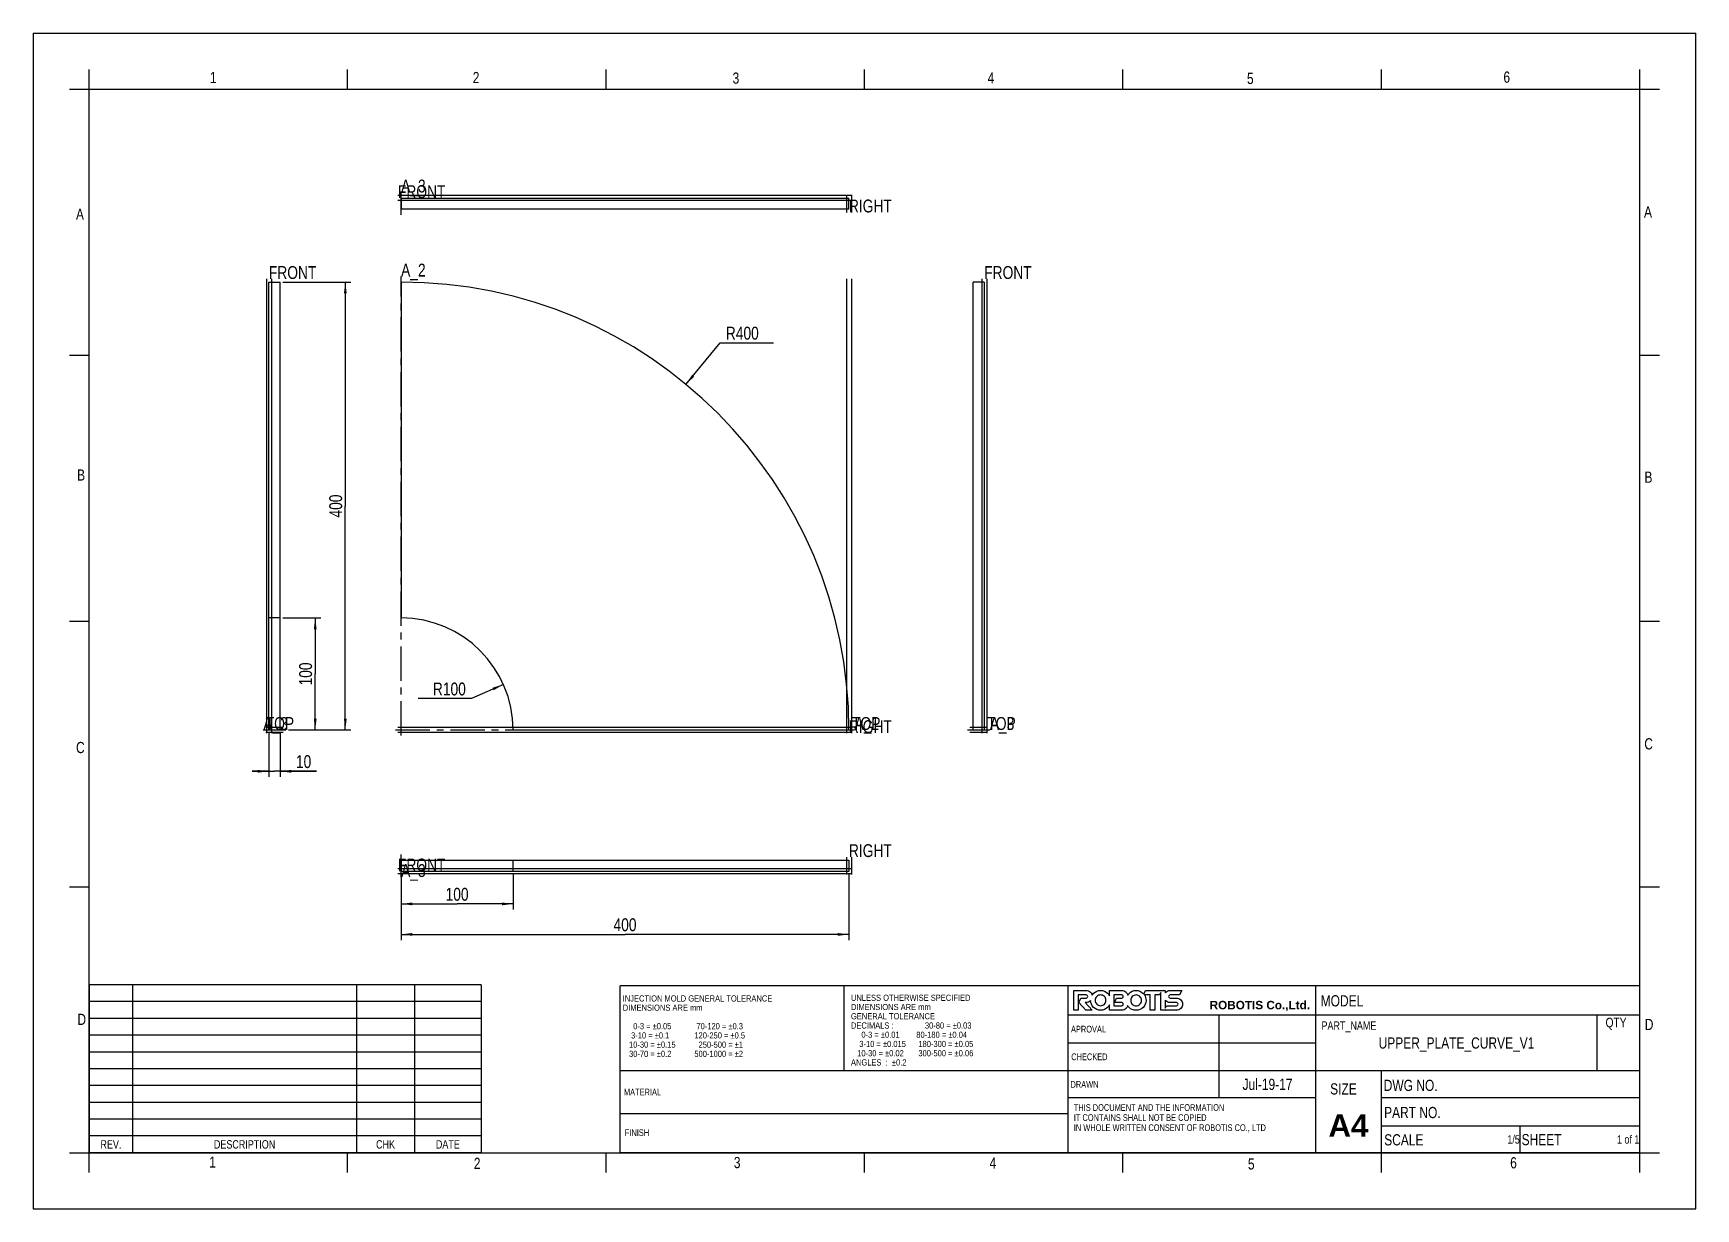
# Model space of a CAD drawing. Header units: millimetres. Extents: x 0 to 297, y 0 to 210.
import ezdxf

# ---------------------------------------------------------------- set-up
doc = ezdxf.new("R2010")
doc.units = ezdxf.units.MM
doc.header["$LTSCALE"] = 16.335
doc.linetypes.add('CENTER', pattern=[0.6, 0.375, -0.075, 0.075, -0.075])
doc.layers.get('0').update_dxf_attribs({"linetype": 'CONTINUOUS'})
doc.layers.add('01___PRT_ALL_DTM_PLN', color=7, linetype='CONTINUOUS')
doc.layers.add('02___PRT_ALL_AXES', color=7, linetype='CONTINUOUS')
doc.styles.get("Standard").update_dxf_attribs({"font": 'txt', "width": 0.8})
doc.styles.add('TEXTSTYLE_3', font='arialbd.ttf')
doc.dimstyles.new('DIMSTYLE_1', dxfattribs={"dimtxt": 2.3, "dimasz": 2, "dimexe": 1, "dimexo": 0.5, "dimgap": 0.575, "dimtad": 1, "dimlfac": 5, "dimdsep": 46, "dimtxsty": 'Standard', "dimblk": '_FILLED', "dimblk1": '_FILLED', "dimblk2": '_FILLED', "dimcen": 0.09, "dimadec": 0, "dimazin": 0, "dimtp": 0.3, "dimtm": 0.3, "dimtfac": 1, "dimtofl": 0, "dimtmove": 0, "dimatfit": 3, "dimldrblk": '_FILLED', "dimfxl": 1, "dimtolj": 1, "dimarcsym": 0})
doc.dimstyles.new('DIMSTYLE_2', dxfattribs={"dimtxt": 2.3, "dimasz": 2, "dimexe": 1, "dimexo": 0.5, "dimgap": 0.575, "dimtad": 1, "dimlfac": 5, "dimdsep": 46, "dimtxsty": 'Standard', "dimblk": '_FILLED', "dimblk1": '_FILLED', "dimblk2": '_FILLED', "dimcen": 0.09, "dimadec": 0, "dimazin": 0, "dimtp": 0.5, "dimtm": 0.5, "dimtfac": 1, "dimtofl": 0, "dimtmove": 0, "dimatfit": 3, "dimldrblk": '_FILLED', "dimfxl": 1, "dimtolj": 1, "dimarcsym": 0})
doc.dimstyles.new('DIMSTYLE_3', dxfattribs={"dimtxt": 2.3, "dimasz": 2, "dimexe": 1, "dimexo": 0.5, "dimtad": 1, "dimlfac": 5, "dimdsep": 46, "dimtxsty": 'Standard', "dimblk": '_FILLED', "dimblk1": '_FILLED', "dimblk2": '_FILLED', "dimcen": 0.09, "dimadec": 0, "dimazin": 0, "dimtp": 0.3, "dimtm": 0.3, "dimtfac": 1, "dimtofl": 0, "dimtmove": 0, "dimatfit": 3, "dimldrblk": '_FILLED', "dimfxl": 1, "dimtolj": 1, "dimarcsym": 0})
doc.dimstyles.new('DIMSTYLE_4', dxfattribs={"dimtxt": 2.3, "dimasz": 2, "dimexe": 1, "dimexo": 0.5, "dimtad": 1, "dimlfac": 5, "dimdsep": 46, "dimtxsty": 'Standard', "dimblk": '_FILLED', "dimblk1": '_FILLED', "dimblk2": '_FILLED', "dimcen": 0.09, "dimadec": 0, "dimazin": 0, "dimtp": 0.5, "dimtm": 0.5, "dimtfac": 1, "dimtofl": 0, "dimtmove": 0, "dimatfit": 3, "dimldrblk": '_FILLED', "dimfxl": 1, "dimtolj": 1, "dimarcsym": 0})
doc.dimstyles.new('DIMSTYLE_5', dxfattribs={"dimtxt": 2.3, "dimasz": 2, "dimexe": 1, "dimexo": 0.5, "dimgap": 0.575, "dimtad": 1, "dimlfac": 5, "dimdsep": 46, "dimtxsty": 'Standard', "dimblk": '_FILLED', "dimblk1": '_FILLED', "dimblk2": '_FILLED', "dimcen": 0.09, "dimadec": 0, "dimazin": 0, "dimtp": 0.2, "dimtm": 0.2, "dimtfac": 1, "dimtofl": 0, "dimtmove": 0, "dimatfit": 3, "dimldrblk": '_FILLED', "dimfxl": 1, "dimtolj": 1, "dimarcsym": 0})

# ---------------------------------------------------------------- blocks, each defined once
blk = doc.blocks.new('_FILLED')
at = {"color": 0, "linetype": 'ByBlock'}
blk.add_solid([(0, 0), (-1, 0.125), (-1, -0.125)], dxfattribs=at)
blk = doc.blocks.new('*D1')
at = {"color": 2, "linetype": 'Continuous'}
for p, q in [((44.6, 105.54), (51.37, 105.54)), ((50.37, 105.54), (50.37, 95.54)), ((50.37, 85.54), (50.37, 95.54)), ((45.6, 85.54), (51.37, 85.54))]:
    blk.add_line(p, q, dxfattribs=at)
at = {"color": 2, "linetype": 'Continuous', "xscale": 2, "yscale": 2, "zscale": 2}
for p, rotation in [((50.37, 105.54), 90), ((50.37, 85.54), 270)]:
    blk.add_blockref('_FILLED', p, dxfattribs=dict(at, rotation=rotation))
at = {"color": 2, "linetype": 'Continuous', "insert": (47.5, 95.54), "char_height": 2.3, "width": 5.52, "attachment_point": 2, "rotation": 90, "line_spacing_factor": 0.9}
blk.add_mtext('100', dxfattribs=at)
blk = doc.blocks.new('*D2')
at = {"color": 2, "linetype": 'Continuous'}
for p, q in [((44.6, 165.54), (56.75, 165.54)), ((55.75, 165.54), (55.75, 125.54)), ((55.75, 85.54), (55.75, 125.54)), ((45.6, 85.54), (56.75, 85.54))]:
    blk.add_line(p, q, dxfattribs=at)
at = {"color": 2, "linetype": 'Continuous', "xscale": 2, "yscale": 2, "zscale": 2}
for p, rotation in [((55.75, 165.54), 90), ((55.75, 85.54), 270)]:
    blk.add_blockref('_FILLED', p, dxfattribs=dict(at, rotation=rotation))
at = {"color": 2, "linetype": 'Continuous', "insert": (52.88, 125.54), "char_height": 2.3, "width": 5.52, "attachment_point": 2, "rotation": 90, "line_spacing_factor": 0.9}
blk.add_mtext('400', dxfattribs=at)
blk = doc.blocks.new('*D3')
at = {"color": 2, "linetype": 'Continuous'}
for p, q in [((65.72, 59.76), (65.72, 48.01)), ((145.72, 59.76), (145.72, 48.01)), ((65.72, 49.01), (105.72, 49.01)), ((145.72, 49.01), (105.72, 49.01))]:
    blk.add_line(p, q, dxfattribs=at)
at = {"color": 2, "linetype": 'Continuous', "xscale": 2, "yscale": 2, "zscale": 2, "rotation": 180}
blk.add_blockref('_FILLED', (65.72, 49.01), dxfattribs=at)
at = {"color": 2, "linetype": 'Continuous', "xscale": 2, "yscale": 2, "zscale": 2}
blk.add_blockref('_FILLED', (145.72, 49.01), dxfattribs=at)
at = {"color": 2, "linetype": 'Continuous', "insert": (105.72, 51.89), "char_height": 2.3, "width": 5.52, "attachment_point": 2, "line_spacing_factor": 0.9}
blk.add_mtext('400', dxfattribs=at)
blk = doc.blocks.new('*D4')
at = {"color": 2, "linetype": 'Continuous'}
for p, q in [((65.72, 59.76), (65.72, 53.46)), ((85.72, 59.76), (85.72, 53.46)), ((65.72, 54.46), (75.72, 54.46)), ((85.72, 54.46), (75.72, 54.46))]:
    blk.add_line(p, q, dxfattribs=at)
at = {"color": 2, "linetype": 'Continuous', "xscale": 2, "yscale": 2, "zscale": 2, "rotation": 180}
blk.add_blockref('_FILLED', (65.72, 54.46), dxfattribs=at)
at = {"color": 2, "linetype": 'Continuous', "xscale": 2, "yscale": 2, "zscale": 2}
blk.add_blockref('_FILLED', (85.72, 54.46), dxfattribs=at)
at = {"color": 2, "linetype": 'Continuous', "insert": (75.72, 57.33), "char_height": 2.3, "width": 5.52, "attachment_point": 2, "line_spacing_factor": 0.9}
blk.add_mtext('100', dxfattribs=at)
blk = doc.blocks.new('*D5')
at = {"color": 2, "linetype": 'Continuous'}
for p, q in [((83.99, 93.67), (78.28, 91.13)), ((78.28, 91.13), (68.77, 91.13))]:
    blk.add_line(p, q, dxfattribs=at)
at = {"color": 2, "linetype": 'Continuous', "xscale": 2, "yscale": 2, "zscale": 2, "rotation": 23.987278856}
blk.add_blockref('_FILLED', (83.99, 93.67), dxfattribs=at)
at = {"color": 2, "linetype": 'Continuous', "insert": (77.28, 94), "char_height": 2.3, "width": 7.36, "attachment_point": 3, "line_spacing_factor": 0.9}
blk.add_mtext('R100', dxfattribs=at)
blk = doc.blocks.new('*D6')
at = {"color": 2, "linetype": 'Continuous'}
for p, q in [((116.61, 147.27), (122.73, 154.7)), ((122.73, 154.7), (132.24, 154.7))]:
    blk.add_line(p, q, dxfattribs=at)
at = {"color": 2, "linetype": 'Continuous', "xscale": 2, "yscale": 2, "zscale": 2, "rotation": 230.5020732592}
blk.add_blockref('_FILLED', (116.61, 147.27), dxfattribs=at)
at = {"color": 2, "linetype": 'Continuous', "insert": (123.73, 157.57), "char_height": 2.3, "width": 7.36, "attachment_point": 1, "line_spacing_factor": 0.9}
blk.add_mtext('R400', dxfattribs=at)
blk = doc.blocks.new('*D7')
at = {"color": 2, "linetype": 'Continuous'}
for p, q in [((42.1, 85.04), (42.1, 77.15)), ((44.1, 85.04), (44.1, 77.15)), ((42.1, 78.15), (39.1, 78.15)), ((39.1, 78.15), (43.1, 78.15)), ((50.61, 78.15), (43.1, 78.15)), ((44.1, 78.15), (50.61, 78.15))]:
    blk.add_line(p, q, dxfattribs=at)
at = {"color": 2, "linetype": 'Continuous', "xscale": 2, "yscale": 2, "zscale": 2}
blk.add_blockref('_FILLED', (42.1, 78.15), dxfattribs=at)
at = {"color": 2, "linetype": 'Continuous', "xscale": 2, "yscale": 2, "zscale": 2, "rotation": 180}
blk.add_blockref('_FILLED', (44.1, 78.15), dxfattribs=at)
at = {"color": 2, "linetype": 'Continuous', "insert": (46.93, 81.03), "char_height": 2.3, "width": 3.68, "attachment_point": 1, "line_spacing_factor": 0.9}
blk.add_mtext('10', dxfattribs=at)
blk = doc.blocks.new('*T8')
at = {"color": 7, "linetype": 'Continuous'}
for p, q in [((182.12, 29.84), (0, 29.84)), ((0, 0), (0, 29.84)), ((40, 14.61), (40, 29.84)), ((80, 0), (80, 29.84)), ((124.25, 0), (124.25, 29.84)), ((182.12, 0), (182.12, 29.84)), ((182.12, 24.61), (80, 24.61)), ((107, 9.84), (107, 24.61)), ((174.5, 14.61), (174.5, 24.61)), ((124.25, 19.61), (80, 19.61)), ((182.12, 14.61), (0, 14.61)), ((136, 0), (136, 14.61)), ((124.25, 9.84), (80, 9.84)), ((182.12, 9.84), (136, 9.84)), ((80, 6.95), (0, 6.95)), ((182.12, 4.77), (136, 4.77)), ((160.75, 0), (160.75, 4.77)), ((182.12, 0), (0, 0))]:
    blk.add_line(p, q, dxfattribs=at)
at = {"color": 7, "linetype": 'Continuous', "line_spacing_factor": 0.9}
for s, insert, char_height, width, attachment_point in [(' \\P INJECTION MOLD GENERAL TOLERANCE\\P DIMENSIONS ARE mm\\P  \\P      0-3 = \\Fgdt;{\\Fgdt;`}\\Ftxt;0.05            70-120 = \\Fgdt;{\\Fgdt;`}\\Ftxt;0.3\\P     3-10 = \\Fgdt;{\\Fgdt;`}\\Ftxt;0.1            120-250 = \\Fgdt;{\\Fgdt;`}\\Ftxt;0.5 \\P    10-30 = \\Fgdt;{\\Fgdt;`}\\Ftxt;0.15           250-500 = \\Fgdt;{\\Fgdt;`}\\Ftxt;1\\P    30-70 = \\Fgdt;{\\Fgdt;`}\\Ftxt;0.2           500-1000 = \\Fgdt;{\\Fgdt;`}\\Ftxt;2 \\P   \\P \\P \\P ', (0.06, 29.77), 1.1, 77.2933, 1), ('UPPER_PLATE_CURVE_V1', (149.38, 20.61), 2, 64, 2), ('Jul-19-17', (115.62, 13.23), 2, 28.8, 2), ('1/5', (160.69, 3.13), 1.5, 7.2, 3), ('1 of 1', (182.06, 3.13), 1.5, 14.4, 3)]:
    blk.add_mtext(s, dxfattribs=dict(at, insert=insert, char_height=char_height, width=width, attachment_point=attachment_point))
blk = doc.blocks.new('*T9')
at = {"color": 7, "linetype": 'Continuous'}
for p, q in [((70, 0), (0, 0)), ((0, 0), (0, -30)), ((7.75, 0), (7.75, -30)), ((47.75, 0), (47.75, -30)), ((58.125, 0), (58.125, -30)), ((70, 0), (70, -30)), ((70, -3), (0, -3)), ((70, -6), (0, -6)), ((70, -9), (0, -9)), ((70, -12), (0, -12)), ((70, -15), (0, -15)), ((70, -18), (0, -18)), ((70, -21), (0, -21)), ((70, -24), (0, -24)), ((70, -27), (0, -27)), ((70, -30), (0, -30))]:
    blk.add_line(p, q, dxfattribs=at)
at = {"color": 7, "linetype": 'Continuous', "char_height": 1.5, "attachment_point": 2, "line_spacing_factor": 0.9}
for s, insert, width in [('REV.', (3.875, -27.75), 9.6), ('DESCRIPTION', (27.75, -27.75), 26.4), ('CHK', (52.9375, -27.75), 7.2), ('DATE', (64.0625, -27.75), 9.6)]:
    blk.add_mtext(s, dxfattribs=dict(at, insert=insert, width=width))

msp = doc.modelspace()

# ---------------------------------------------------------------- linework, layer by layer
at = {"color": 7, "linetype": 'Continuous'}
for p, q in [((0, 210), (0, 0)), ((0, 210), (297, 210)), ((297, 0), (297, 210)), ((10, 6.5), (10, 203.5)), ((56.1667, 200), (56.1667, 203.5)), ((102.3333, 200), (102.3333, 203.5)), ((148.5, 200), (148.5, 203.5)), ((194.6667, 200), (194.6667, 203.5)), ((240.8333, 200), (240.8333, 203.5)), ((287, 6.5), (287, 203.5)), ((6.5, 200), (290.5, 200)), ((65.7216, 180.5555), (65.7216, 178.5555)), ((65.7216, 180.5555), (145.7216, 180.5555)), ((145.7216, 178.5555), (65.7216, 178.5555)), ((145.7216, 178.5555), (145.7216, 180.5555)), ((42.1012, 85.5393), (42.1012, 165.5393)), ((42.1012, 165.5393), (44.1012, 165.5393)), ((44.1012, 85.5393), (44.1012, 165.5393)), ((65.7216, 165.5393), (65.7216, 105.5393)), ((167.8899, 85.5393), (167.8899, 165.5393)), ((169.8899, 165.5393), (167.8899, 165.5393)), ((169.8899, 165.5393), (169.8899, 85.5393)), ((6.5, 152.5), (10, 152.5)), ((287, 152.5), (290.5, 152.5)), ((6.5, 105), (10, 105)), ((44.1012, 105.5393), (42.1012, 105.5393)), ((287, 105), (290.5, 105)), ((42.1012, 85.5393), (44.1012, 85.5393)), ((85.7216, 85.5393), (145.7216, 85.5393)), ((167.8899, 85.5393), (169.8899, 85.5393)), ((65.7216, 62.2628), (65.7216, 60.2628)), ((65.7216, 62.2628), (145.7216, 62.2628)), ((145.7216, 60.2628), (65.7216, 60.2628)), ((85.7216, 60.2628), (85.7216, 62.2628)), ((145.7216, 62.2628), (145.7216, 60.2628)), ((6.5, 57.5), (10, 57.5)), ((287, 57.5), (290.5, 57.5)), ((6.5, 10), (290.5, 10)), ((56.1667, 6.5), (56.1667, 10)), ((102.3333, 6.5), (102.3333, 10)), ((148.5, 6.5), (148.5, 10)), ((194.6667, 6.5), (194.6667, 10)), ((240.8333, 6.5), (240.8333, 10)), ((0, 0), (297, 0))]:
    msp.add_line(p, q, dxfattribs=at)
for radius in [80, 20]:
    msp.add_arc((65.7216, 85.5393), radius, 0, 90, dxfattribs=at)
for points, knots in [([(204.9988, 37.3226), (204.7857, 37.5355), (204.5287, 37.6419), (204.2283, 37.6419), (204.2283, 37.6419), (203.113, 37.6419), (203.113, 37.6419), (203.035, 37.6419), (202.9691, 37.669), (202.9151, 37.723), (202.8611, 37.777), (202.834, 37.8429), (202.834, 37.9209), (202.834, 37.9984), (202.8611, 38.0644), (202.9151, 38.1185), (202.9691, 38.1723), (203.035, 38.1995), (203.113, 38.1995), (203.113, 38.1995), (204.786, 38.1995), (204.786, 38.1995), (204.786, 38.1995), (205.1916, 39.0106), (205.1916, 39.0106), (205.1916, 39.0106), (203.113, 39.0106), (203.113, 39.0106), (202.8121, 39.0106), (202.5551, 38.9042), (202.3423, 38.6912), (202.2974, 38.6463), (202.2583, 38.5989), (202.2227, 38.55), (202.2227, 38.55), (202.2227, 39.0124), (202.2227, 39.0124), (202.2227, 39.0124), (201.4121, 39.0124), (201.4121, 39.0124), (201.4121, 39.0124), (201.4121, 39.0117), (201.4121, 39.0117), (201.4121, 39.0117), (198.7156, 39.0117), (198.7156, 39.0117), (198.7156, 39.0117), (198.3894, 38.359), (198.3894, 38.359), (198.3546, 38.4001), (198.3179, 38.4403), (198.2786, 38.4796), (197.9323, 38.826), (197.5141, 38.9993), (197.0242, 38.9993), (196.5341, 38.9993), (196.1157, 38.826), (195.7694, 38.4796), (195.6711, 38.3813), (195.5873, 38.2771), (195.5169, 38.1671), (195.4734, 38.3638), (195.3766, 38.5385), (195.2247, 38.6905), (195.0119, 38.9034), (194.755, 39.0099), (194.4542, 39.0099), (194.4542, 39.0099), (192.2492, 39.0099), (192.2492, 39.0099), (192.2492, 39.0099), (192.2492, 38.0628), (192.2492, 38.0628), (192.1675, 38.2157), (192.0609, 38.3582), (191.9289, 38.4902), (191.5825, 38.8366), (191.1642, 39.0099), (190.6743, 39.0099), (190.1842, 39.0099), (189.766, 38.8366), (189.4197, 38.4902), (189.3151, 38.3857), (189.2265, 38.2744), (189.1536, 38.1567), (189.1112, 38.3578), (189.0136, 38.5358), (188.8591, 38.6903), (188.6462, 38.9032), (188.3894, 39.0099), (188.0886, 39.0099), (188.0886, 39.0099), (185.8836, 39.0099), (185.8836, 39.0099), (185.8836, 39.0099), (185.8836, 35.4615), (185.8836, 35.4615), (185.8836, 35.4615), (186.694, 35.4615), (186.694, 35.4615), (186.694, 35.4615), (186.694, 38.1993), (186.694, 38.1993), (186.694, 38.1993), (188.089, 38.1993), (188.089, 38.1993), (188.1667, 38.1993), (188.2325, 38.1722), (188.2867, 38.1179), (188.3409, 38.0636), (188.368, 37.9973), (188.368, 37.9193), (188.368, 37.8414), (188.3409, 37.7752), (188.2867, 37.721), (188.2327, 37.6667), (188.1667, 37.6395), (188.089, 37.6395), (188.089, 37.6395), (187.1509, 37.6395), (187.1509, 37.6395), (187.1509, 37.6395), (186.796, 36.8302), (186.796, 36.8302), (186.796, 36.8302), (188.0531, 35.4615), (188.0531, 35.4615), (188.0531, 35.4615), (189.1788, 35.4615), (189.1788, 35.4615), (189.1788, 35.4615), (187.9072, 36.8302), (187.9072, 36.8302), (187.9072, 36.8302), (188.0896, 36.829), (188.0896, 36.829), (188.3901, 36.829), (188.6467, 36.9356), (188.8594, 37.1486), (188.8741, 37.1635), (188.8872, 37.1789), (188.9009, 37.1942), (188.9107, 36.722), (189.0831, 36.3176), (189.4197, 35.981), (189.766, 35.6346), (190.1842, 35.4615), (190.6743, 35.4615), (191.1642, 35.4615), (191.5825, 35.6346), (191.9289, 35.981), (192.0609, 36.1131), (192.1675, 36.2557), (192.2492, 36.4086), (192.2492, 36.4086), (192.2492, 35.4615), (192.2492, 35.4615), (192.2492, 35.4615), (194.4542, 35.4615), (194.4542, 35.4615), (194.755, 35.4615), (195.0119, 35.5679), (195.2247, 35.7808), (195.3727, 35.9288), (195.468, 36.0984), (195.5132, 36.2889), (195.5843, 36.1769), (195.6695, 36.0705), (195.7694, 35.9705), (196.1157, 35.6241), (196.5341, 35.451), (197.0242, 35.451), (197.5141, 35.451), (197.9323, 35.6241), (198.2786, 35.9705), (198.6249, 36.3169), (198.7981, 36.735), (198.7981, 37.2252), (198.7981, 37.5904), (198.7017, 37.9157), (198.5093, 38.2012), (198.5093, 38.2012), (199.5556, 38.2012), (199.5556, 38.2012), (199.5556, 38.2012), (199.5556, 35.4635), (199.5556, 35.4635), (199.5556, 35.4635), (200.3676, 35.4635), (200.3676, 35.4635), (200.3676, 35.4635), (200.3676, 38.2012), (200.3676, 38.2012), (200.3676, 38.2012), (201.2024, 38.2012), (201.2024, 38.2012), (201.2024, 38.2012), (201.4121, 38.6213), (201.4121, 38.6213), (201.4121, 38.6213), (201.4121, 35.4641), (201.4121, 35.4641), (201.4121, 35.4641), (202.0243, 35.4641), (202.0243, 35.4641), (202.0243, 35.4641), (202.0238, 35.4631), (202.0238, 35.4631), (202.0238, 35.4631), (202.2408, 35.4631), (202.2408, 35.4631), (202.2424, 35.4631), (202.2433, 35.4627), (202.2448, 35.4627), (202.2448, 35.4627), (202.2416, 35.4622), (202.2416, 35.4622), (202.2416, 35.4622), (204.2283, 35.4622), (204.2283, 35.4622), (204.5287, 35.4622), (204.7857, 35.5686), (204.9988, 35.7816), (205.2113, 35.9945), (205.3179, 36.2514), (205.3179, 36.5521), (205.3179, 36.8529), (205.2113, 37.1096), (204.9988, 37.3226)], [0, 0, 0, 0, 1, 1, 1, 2, 2, 2, 3, 3, 3, 4, 4, 4, 5, 5, 5, 6, 6, 6, 7, 7, 7, 8, 8, 8, 9, 9, 9, 10, 10, 10, 11, 11, 11, 12, 12, 12, 13, 13, 13, 14, 14, 14, 15, 15, 15, 16, 16, 16, 17, 17, 17, 18, 18, 18, 19, 19, 19, 20, 20, 20, 21, 21, 21, 22, 22, 22, 23, 23, 23, 24, 24, 24, 25, 25, 25, 26, 26, 26, 27, 27, 27, 28, 28, 28, 29, 29, 29, 30, 30, 30, 31, 31, 31, 32, 32, 32, 33, 33, 33, 34, 34, 34, 35, 35, 35, 36, 36, 36, 37, 37, 37, 38, 38, 38, 39, 39, 39, 40, 40, 40, 41, 41, 41, 42, 42, 42, 43, 43, 43, 44, 44, 44, 45, 45, 45, 46, 46, 46, 47, 47, 47, 48, 48, 48, 49, 49, 49, 50, 50, 50, 51, 51, 51, 52, 52, 52, 53, 53, 53, 54, 54, 54, 55, 55, 55, 56, 56, 56, 57, 57, 57, 58, 58, 58, 59, 59, 59, 60, 60, 60, 61, 61, 61, 62, 62, 62, 63, 63, 63, 64, 64, 64, 65, 65, 65, 66, 66, 66, 67, 67, 67, 68, 68, 68, 69, 69, 69, 70, 70, 70, 71, 71, 71, 72, 72, 72, 73, 73, 73, 74, 74, 74, 75, 75, 75, 76, 76, 76, 76]), ([(191.3564, 36.5536), (191.1687, 36.3658), (190.9413, 36.272), (190.6743, 36.272), (190.4105, 36.272), (190.1839, 36.3658), (189.9946, 36.5536), (189.8053, 36.7411), (189.7106, 36.9684), (189.7106, 37.2356), (189.7106, 37.5028), (189.8053, 37.7301), (189.9946, 37.9178), (190.1839, 38.1055), (190.4105, 38.1993), (190.6743, 38.1993), (190.9413, 38.1993), (191.1687, 38.1055), (191.3564, 37.9178), (191.5441, 37.7301), (191.6378, 37.5028), (191.6378, 37.2356), (191.6378, 36.9684), (191.5441, 36.7411), (191.3564, 36.5536)], [0, 0, 0, 0, 1, 1, 1, 2, 2, 2, 3, 3, 3, 4, 4, 4, 5, 5, 5, 6, 6, 6, 7, 7, 7, 8, 8, 8, 8]), ([(194.4547, 36.829), (194.5325, 36.829), (194.5983, 36.8021), (194.6525, 36.7481), (194.7065, 36.6941), (194.7336, 36.6281), (194.7336, 36.5505), (194.7336, 36.4728), (194.7065, 36.407), (194.6525, 36.353), (194.5983, 36.299), (194.5325, 36.272), (194.4547, 36.272), (194.4547, 36.272), (193.0598, 36.272), (193.0598, 36.272), (193.0598, 36.272), (193.0598, 38.1993), (193.0598, 38.1993), (193.0598, 38.1993), (194.4547, 38.1993), (194.4547, 38.1993), (194.5325, 38.1993), (194.5983, 38.1722), (194.6525, 38.1179), (194.7065, 38.0636), (194.7336, 37.9973), (194.7336, 37.9193), (194.7336, 37.8414), (194.7065, 37.7752), (194.6525, 37.721), (194.5983, 37.6667), (194.5325, 37.6395), (194.4547, 37.6395), (194.4547, 37.6395), (193.5166, 37.6395), (193.5166, 37.6395), (193.5166, 37.6395), (193.1616, 36.829), (193.1616, 36.829), (193.1616, 36.829), (194.4547, 36.829), (194.4547, 36.829)], [0, 0, 0, 0, 1, 1, 1, 2, 2, 2, 3, 3, 3, 4, 4, 4, 5, 5, 5, 6, 6, 6, 7, 7, 7, 8, 8, 8, 9, 9, 9, 10, 10, 10, 11, 11, 11, 12, 12, 12, 13, 13, 13, 14, 14, 14, 14]), ([(197.7063, 36.543), (197.5186, 36.3553), (197.2912, 36.2615), (197.0242, 36.2615), (196.7603, 36.2615), (196.5336, 36.3553), (196.3444, 36.543), (196.155, 36.7306), (196.0605, 36.958), (196.0605, 37.2252), (196.0605, 37.4921), (196.155, 37.7195), (196.3444, 37.9073), (196.5336, 38.095), (196.7603, 38.1887), (197.0242, 38.1887), (197.2912, 38.1887), (197.5186, 38.095), (197.7063, 37.9073), (197.8938, 37.7195), (197.9877, 37.4921), (197.9877, 37.2252), (197.9877, 36.958), (197.8938, 36.7306), (197.7063, 36.543)], [0, 0, 0, 0, 1, 1, 1, 2, 2, 2, 3, 3, 3, 4, 4, 4, 5, 5, 5, 6, 6, 6, 7, 7, 7, 8, 8, 8, 8]), ([(204.4258, 36.3544), (204.3715, 36.3003), (204.3056, 36.2735), (204.2283, 36.2735), (204.2283, 36.2735), (202.4268, 36.2735), (202.4268, 36.2735), (202.4268, 36.2735), (202.4268, 36.2732), (202.4268, 36.2732), (202.4268, 36.2732), (202.2227, 35.8629), (202.2227, 35.8629), (202.2227, 35.8629), (202.2227, 37.2914), (202.2227, 37.2914), (202.2583, 37.2426), (202.2974, 37.1951), (202.3423, 37.1502), (202.5551, 36.9373), (202.8121, 36.8309), (203.113, 36.8309), (203.113, 36.8309), (204.2283, 36.8309), (204.2283, 36.8309), (204.3056, 36.8309), (204.3715, 36.8039), (204.4258, 36.7498), (204.4798, 36.6957), (204.5067, 36.6298), (204.5067, 36.5521), (204.5067, 36.4743), (204.4798, 36.4083), (204.4258, 36.3544)], [0, 0, 0, 0, 1, 1, 1, 2, 2, 2, 3, 3, 3, 4, 4, 4, 5, 5, 5, 6, 6, 6, 7, 7, 7, 8, 8, 8, 9, 9, 9, 10, 10, 10, 11, 11, 11, 11])]:
    msp.add_open_spline(points, degree=3, knots=knots, dxfattribs=at)
at = {"layer": '01___PRT_ALL_DTM_PLN', "color": 9, "linetype": 'Continuous'}
for p, q in [((146.2874, 181.001), (65.1558, 181.001)), ((145.2761, 181.1213), (145.2761, 177.9898)), ((41.6557, 166.1051), (41.6557, 84.9736)), ((145.2761, 166.1051), (145.2761, 84.9736)), ((170.3354, 166.1051), (170.3354, 84.9736)), ((44.667, 85.0938), (41.5354, 85.0938)), ((146.2874, 85.0938), (65.1558, 85.0938)), ((170.4557, 85.0938), (167.3242, 85.0938)), ((145.2761, 62.8286), (145.2761, 59.6971)), ((146.2874, 59.8173), (65.1558, 59.8173))]:
    msp.add_line(p, q, dxfattribs=at)
at = {"layer": '01___PRT_ALL_DTM_PLN', "color": 7, "linetype": 'Continuous'}
for p, q in [((146.2874, 180.11), (65.1558, 180.11)), ((146.1671, 181.1213), (146.1671, 177.9898)), ((42.5467, 166.1051), (42.5467, 84.9736)), ((146.1671, 166.1051), (146.1671, 84.9736)), ((169.4444, 166.1051), (169.4444, 84.9736)), ((44.667, 85.9848), (41.5354, 85.9848)), ((146.2874, 85.9848), (65.1558, 85.9848)), ((170.4557, 85.9848), (167.3242, 85.9848)), ((146.1671, 62.8286), (146.1671, 59.6971)), ((146.2874, 60.7083), (65.1558, 60.7083))]:
    msp.add_line(p, q, dxfattribs=at)
at = {"layer": '02___PRT_ALL_AXES', "color": 7, "linetype": 'CENTER'}
for p, q in [((65.7216, 177.5555), (65.7216, 181.5555)), ((65.7216, 84.5393), (65.7216, 166.5393)), ((41.1012, 85.5393), (45.1012, 85.5393)), ((64.7216, 85.5393), (146.7216, 85.5393)), ((166.8899, 85.5393), (170.8899, 85.5393)), ((65.7216, 59.2628), (65.7216, 63.2628))]:
    msp.add_line(p, q, dxfattribs=at)

# ---------------------------------------------------------------- block references
for name, p in [('*T9', (10.0013, 40.0002)), ('*T8', (104.878, 10.0007))]:
    msp.add_blockref(name, p)

# ---------------------------------------------------------------- texts
at = {"color": 2, "linetype": 'Continuous', "char_height": 2, "width": 1.6, "attachment_point": 1, "line_spacing_factor": 0.9}
for s, insert in [('1', (31.5443, 203.1022)), ('2', (78.5144, 203.0836)), ('3', (124.9322, 202.9865)), ('4', (170.494, 203.0418)), ('5', (216.8274, 202.9303)), ('6', (262.6443, 203.1626)), ('A', (7.6306, 178.6791)), ('A', (287.759, 179.0818)), ('B', (7.8297, 132.0809)), ('B', (287.8338, 131.6918)), ('C', (7.6459, 83.3964)), ('C', (287.8162, 84.0527)), ('D', (7.8885, 34.8316)), ('D', (287.9, 33.9235)), ('1', (31.4342, 9.3341)), ('2', (78.7016, 9.1004)), ('3', (125.1533, 9.2511)), ('4', (170.8466, 9.177)), ('5', (216.9965, 9.0033)), ('6', (263.8489, 9.2111))]:
    msp.add_mtext(s, dxfattribs=dict(at, insert=insert))
at = {"color": 7, "linetype": 'Continuous', "attachment_point": 1, "line_spacing_factor": 0.9}
for s, insert, char_height, width in [('UNLESS OTHERWISE SPECIFIED\\PDIMENSIONS ARE mm\\PGENERAL TOLERANCE\\PDECIMALS :               30-80 = \\Fgdt;{\\Fgdt;`}\\Ftxt;0.03\\P     0-3 = \\Fgdt;{\\Fgdt;`}\\Ftxt;0.01        80-180 = \\Fgdt;{\\Fgdt;`}\\Ftxt;0.04\\P    3-10 = \\Fgdt;{\\Fgdt;`}\\Ftxt;0.015      180-300 = \\Fgdt;{\\Fgdt;`}\\Ftxt;0.05\\P   10-30 = \\Fgdt;{\\Fgdt;`}\\Ftxt;0.02       300-500 = \\Fgdt;{\\Fgdt;`}\\Ftxt;0.06 \\PANGLES  :  \\Fgdt;{\\Fgdt;`}\\Ftxt;0.2  ', (146.0836, 38.2421), 1.1, 35.126667), ('MODEL', (229.9978, 38.1479), 2, 8), ('APROVAL', (185.3889, 32.6873), 1.2, 6.72), ('PART_NAME', (230.139, 33.4723), 1.5, 10.8), ('QTY', (280.8911, 34.1205), 1.7, 4.08), ('CHECKED', (185.435, 27.7418), 1.2, 6.72), ('MATERIAL', (105.5275, 21.4414), 1.2, 7.68), ('DRAWN', (185.304, 22.8077), 1.2, 4.8), ('SIZE', (231.6861, 22.4093), 2, 6.4), ('DWG NO.', (241.2578, 23.0435), 2, 11.2), ('THIS DOCUMENT AND THE INFORMATION \\PIT CONTAINS SHALL NOT BE COPIED\\PIN WHOLE WRITTEN CONSENT OF ROBOTIS CO., LTD', (185.8918, 18.6828), 1.2, 42.24), ('PART NO.', (241.3233, 18.1909), 2, 12.8), ('FINISH', (105.6855, 14.1957), 1.2, 5.76), ('SCALE', (241.342, 13.313), 2, 8), ('SHEET', (265.8897, 13.3468), 2, 8)]:
    msp.add_mtext(s, dxfattribs=dict(at, insert=insert, char_height=char_height, width=width))
at = {"color": 7, "linetype": 'Continuous', "attachment_point": 1, "line_spacing_factor": 0.9, "style": 'TEXTSTYLE_3'}
for s, insert, char_height, width in [('ROBOTIS Co.,Ltd.', (210.1626, 37.1359), 1.5, 17.888476), ('A4', (231.3799, 16.8595), 4, 7.137546)]:
    msp.add_mtext(s, dxfattribs=dict(at, insert=insert, char_height=char_height, width=width))
at = {"layer": '01___PRT_ALL_DTM_PLN', "color": 7, "linetype": 'Continuous', "char_height": 2.3, "attachment_point": 1, "line_spacing_factor": 0.9}
for s, insert, width in [('FRONT', (65.1558, 182.8555), 9.2), ('RIGHT', (145.7216, 180.2898), 9.2), ('FRONT', (42.1012, 168.4051), 9.2), ('FRONT', (169.8899, 168.4051), 9.2), ('TOP', (41.5354, 87.8393), 5.52), ('RIGHT', (145.7216, 87.2736), 9.2), ('TOP', (146.2874, 87.8393), 5.52), ('TOP', (170.4557, 87.8393), 5.52), ('FRONT', (65.1558, 62.5628), 9.2), ('RIGHT', (145.7216, 65.1286), 9.2)]:
    msp.add_mtext(s, dxfattribs=dict(at, insert=insert, width=width))
at = {"layer": '02___PRT_ALL_AXES', "color": 7, "linetype": 'Continuous', "char_height": 2.3, "width": 5.52, "attachment_point": 1, "line_spacing_factor": 0.9}
for s, insert in [('A_3', (65.7216, 183.8555)), ('A_2', (65.7216, 168.8393)), ('A_3', (41.1012, 87.8393)), ('A_1', (146.7216, 87.8393)), ('A_3', (170.8899, 87.8393)), ('A_3', (65.7216, 61.5628))]:
    msp.add_mtext(s, dxfattribs=dict(at, insert=insert))

# ---------------------------------------------------------------- dimensions: what is measured, and where the dimension line sits
at = {"color": 2, "linetype": 'Continuous'}
for base, p1, p2, angle, dimstyle, picture, middle in [((55.7518, 85.5393), (44.1012, 165.5393), (45.1012, 85.5393), 270, 'DIMSTYLE_2', '*D2', (55.7518, 125.5393)), ((50.3726, 105.5393), (45.1012, 85.5393), (44.1012, 105.5393), 90, 'DIMSTYLE_1', '*D1', (50.3726, 95.7693))]:
    dim = msp.add_linear_dim(base=base, p1=p1, p2=p2, angle=angle, dimstyle=dimstyle, dxfattribs=at)
    dim.commit()
    dim.dimension.update_dxf_attribs({"geometry": picture, "text_midpoint": middle, "dimtype": 160})
for mpoint, dimstyle, picture, middle in [((116.6056, 147.2712), 'DIMSTYLE_4', '*D6', (127.4081, 156.4239)), ((83.9943, 93.67), 'DIMSTYLE_3', '*D5', (73.6048, 92.8545))]:
    dim = msp.add_radius_dim(center=(65.7216, 85.5393), mpoint=mpoint, text='R<>', dimstyle=dimstyle, override={"dimtih": 1, "dimtoh": 1, "dimpost": '<>'}, dxfattribs=at)
    dim.commit()
    dim.dimension.update_dxf_attribs({"geometry": picture, "text_midpoint": middle, "dimtype": 164})
for base, p1, p2, dimstyle, picture, middle in [((44.1012, 78.1533), (42.1012, 85.5393), (44.1012, 85.5393), 'DIMSTYLE_5', '*D7', (49.0027, 78.1533)), ((145.7216, 49.0126), (65.7216, 60.2628), (145.7216, 60.2628), 'DIMSTYLE_2', '*D3', (105.7216, 49.0126)), ((85.7216, 54.4556), (65.7216, 60.2628), (85.7216, 60.2628), 'DIMSTYLE_1', '*D4', (75.9516, 54.4556))]:
    dim = msp.add_linear_dim(base=base, p1=p1, p2=p2, dimstyle=dimstyle, dxfattribs=at)
    dim.commit()
    dim.dimension.update_dxf_attribs({"geometry": picture, "text_midpoint": middle, "dimtype": 160})

doc.saveas('drawing.dxf')
